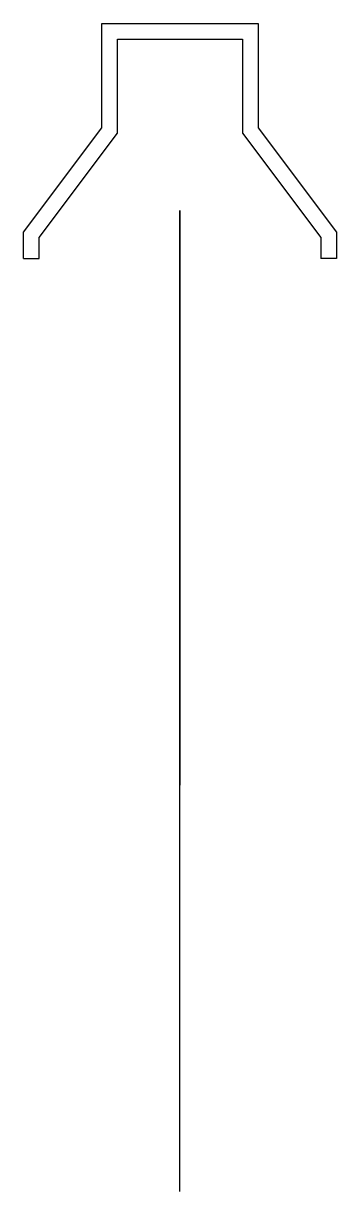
# Model space of a CAD drawing. Header units: centimetres. Extents: x 17 to 23, y -9.9 to 12.4.
import ezdxf

# ---------------------------------------------------------------- set-up
doc = ezdxf.new("R2010")
doc.units = ezdxf.units.CM
doc.layers.add('AripaSpate', color=250, linetype='Continuous')

msp = doc.modelspace()

# ---------------------------------------------------------------- linework, layer by layer
at = {"layer": 'AripaSpate'}
for p, q in [((20.024, 8.86), (20.024, -2.14)), ((17.024, 7.945), (17.324, 7.945)), ((23.024, 7.945), (22.724, 7.945))]:
    msp.add_line(p, q, dxfattribs=at)
for points in [[(17.024, 7.945), (17.024, 8.445), (18.524, 10.445), (18.524, 12.445), (20.024, 12.445), (21.524, 12.445), (21.524, 10.445), (23.024, 8.445), (23.024, 7.945)], [(17.324, 7.945), (17.324, 8.345), (18.824, 10.345), (18.824, 12.145), (20.024, 12.145), (21.224, 12.145), (21.224, 10.345), (22.724, 8.345), (22.724, 7.945)]]:
    msp.add_lwpolyline(points, dxfattribs=at)
at = {"layer": 'AripaSpate', "extrusion": (-1, 0, -2.22045e-16)}
msp.add_arc((2.14, 0, -20.024), 11, 45, 180, dxfattribs=at)

doc.saveas('drawing.dxf')
